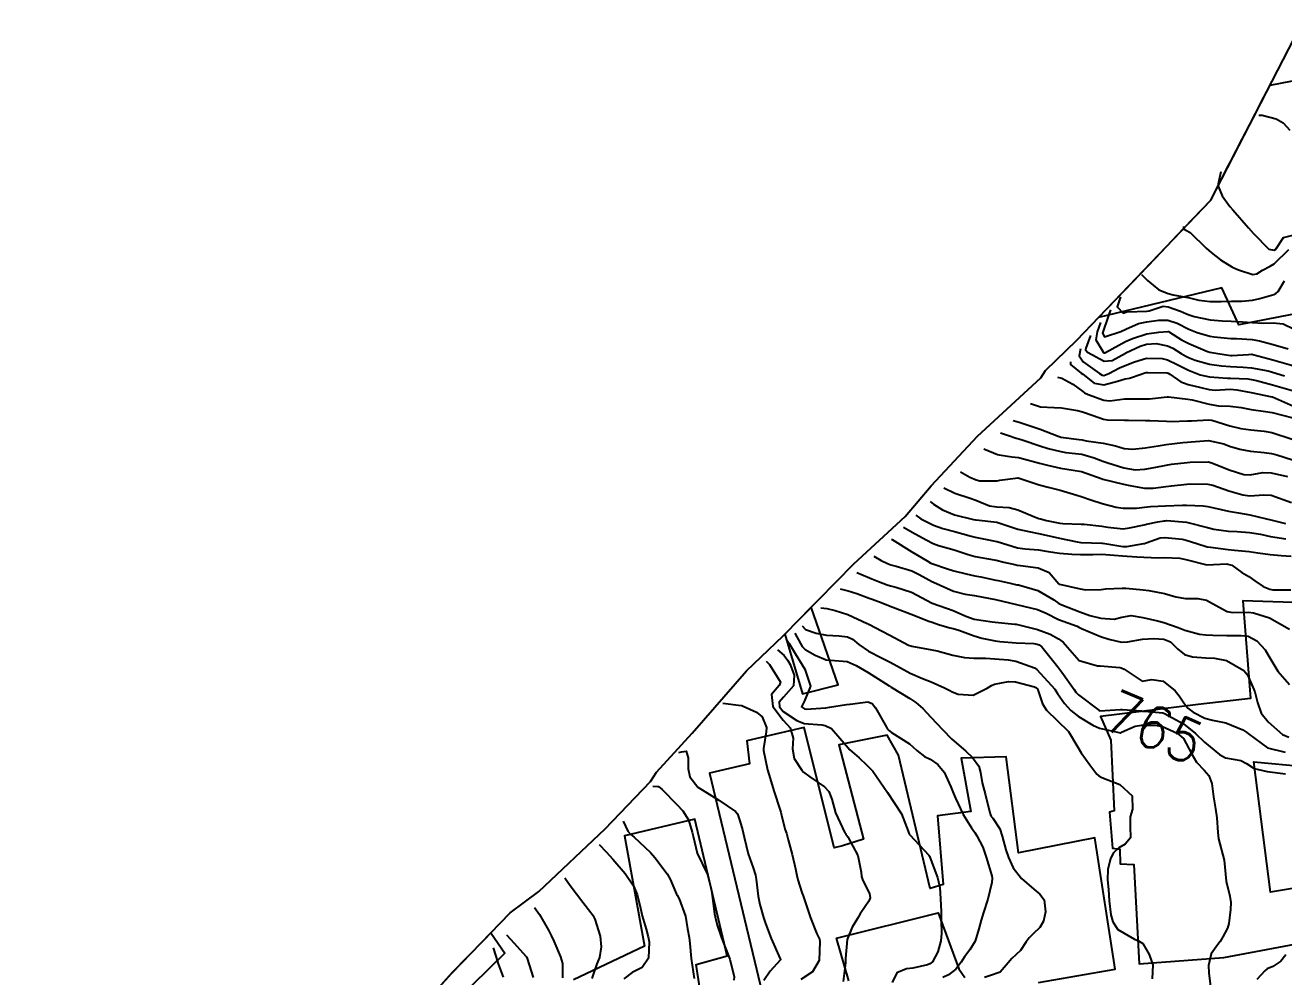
# Model space of a CAD drawing. Header units: metres. Extents: x 318500 to 325275, y 7408834 to 7428799.
# Drawn here: x 323016.6 to 323136.1, y 7419045.8 to 7419136.1 of the extents above; entities that cross this region are included whole.
import ezdxf
from ezdxf.enums import TextEntityAlignment as Align

# ---------------------------------------------------------------- set-up
doc = ezdxf.new("R2010")
doc.units = ezdxf.units.M
doc.header["$MEASUREMENT"] = 0
for name, color, linetype in [('Area', 45, 'Continuous'), ('Cotas', 45, 'Continuous'), ('Curvas de Nivel 1m', 11, 'Continuous'), ('Curvas de Nivel 5m', 15, 'Continuous'), ('Edificações', 30, 'Continuous'), ('Vias Primárias', 230, 'Continuous'), ('Vias Secundárias', 230, 'Continuous')]:
    doc.layers.add(name, color=color, linetype=linetype)
doc.styles.add('Style-STANDARD', font='STANDARD.shx')

msp = doc.modelspace()

# ---------------------------------------------------------------- linework, layer by layer
at = {"layer": 'Area'}
msp.add_lwpolyline([(323048.93, 7419037.15), (323057.11, 7419046.15), (323062.65, 7419051.87), (323065.37, 7419053.9), (323071.64, 7419059.83), (323075.94, 7419064.32), (323076.51, 7419065.22), (323079.9, 7419068.91), (323085.07, 7419074.83), (323088.53, 7419078.14), (323095.25, 7419084.98), (323100.12, 7419089.46), (323102.58, 7419092.36), (323107, 7419097.07), (323113.01, 7419102.61), (323113.43, 7419103.3), (323116.42, 7419106.18), (323129.12, 7419119.46), (323145.53, 7419151.27)], dxfattribs=at)
at = {"layer": 'Curvas de Nivel 1m', "flags": 128}
for points, elevation in [([(323133.67, 7419127.53), (323134.01, 7419127.51), (323135.32, 7419127.17), (323135.99, 7419126.8), (323136.62, 7419126.1)], 742), ([(323130.08, 7419122.13), (323129.82, 7419121), (323129.84, 7419120.79), (323129.99, 7419120.4), (323130.21, 7419119.87), (323130.93, 7419118.86), (323131.21, 7419118.53), (323132.71, 7419116.84), (323133.17, 7419116.3), (323134.62, 7419114.82), (323135.15, 7419114.7), (323135.29, 7419114.81), (323136.04, 7419115.92), (323137.17, 7419116.21)], 743), ([(323126.53, 7419116.96), (323126.53, 7419116.73), (323126.83, 7419116.57), (323127.17, 7419116.39), (323128.69, 7419114.89), (323129.15, 7419114.49), (323130.06, 7419113.8), (323131.13, 7419113.15), (323131.32, 7419113.05), (323131.74, 7419112.85), (323133.12, 7419112.41), (323133.49, 7419112.46), (323134.04, 7419112.82), (323134.75, 7419113.19), (323135.14, 7419113.42), (323136.54, 7419114.79)], 744), ([(323120.57, 7419110.3), (323120.49, 7419110.11), (323120.25, 7419109.35), (323120.81, 7419108.73), (323121.07, 7419108.83), (323121.19, 7419108.86), (323123.07, 7419108.93), (323123.29, 7419108.97), (323124.62, 7419109.4), (323125.08, 7419109.34), (323126.24, 7419108.92), (323126.83, 7419108.68), (323127.07, 7419108.58), (323127.55, 7419108.42), (323129.06, 7419108.11), (323130.2, 7419108.02), (323131.06, 7419107.98), (323132.15, 7419107.93), (323133.06, 7419107.86), (323134.09, 7419107.79), (323135.06, 7419107.83), (323136, 7419107.73), (323137.05, 7419107.23)], 746), ([(323119.62, 7419109.07), (323119.41, 7419108.53), (323118.85, 7419106.83), (323119.04, 7419106.5), (323120.6, 7419107), (323121.05, 7419107.23), (323122.27, 7419107.77), (323123.06, 7419107.93), (323124.19, 7419108.08), (323125.06, 7419108.08), (323125.93, 7419107.8), (323127.05, 7419107.21), (323127.82, 7419106.9), (323129.05, 7419106.56), (323129.45, 7419106.48), (323131.04, 7419106.34), (323131.56, 7419106.33), (323133.04, 7419106.25), (323133.75, 7419106.11), (323135.03, 7419105.76), (323136.46, 7419105.35)], 747), ([(323118.67, 7419107.84), (323118.34, 7419106.97), (323118.21, 7419106.21), (323118.93, 7419105.02), (323119.02, 7419104.97), (323119.06, 7419104.98), (323119.13, 7419105.02), (323121.04, 7419106.04), (323121.69, 7419106.34), (323123.05, 7419106.77), (323124.19, 7419106.95), (323125.05, 7419107.01), (323125.11, 7419107), (323125.21, 7419106.94), (323126.34, 7419106.22), (323127.03, 7419105.85), (323128.82, 7419105.1), (323129.02, 7419105.03), (323129.97, 7419104.88), (323131.02, 7419104.74), (323131.14, 7419104.73), (323132.69, 7419104.83), (323132.99, 7419104.86), (323133.02, 7419104.86), (323133.12, 7419104.83), (323135.01, 7419104.31), (323135.68, 7419104.13), (323137, 7419103.74)], 748), ([(323117.72, 7419106.61), (323117.28, 7419105.42), (323117.25, 7419105.27), (323117.41, 7419105.04), (323119.01, 7419104.18), (323119.76, 7419104.26), (323121.02, 7419104.96), (323121.04, 7419104.97), (323121.07, 7419104.99), (323122.41, 7419105.6), (323123.03, 7419105.79), (323123.93, 7419105.86), (323125.03, 7419105.65), (323125.51, 7419105.42), (323126.31, 7419104.92), (323126.75, 7419104.65), (323127.01, 7419104.52), (323127.63, 7419104.29), (323129.01, 7419103.89), (323130.13, 7419103.75), (323131, 7419103.69), (323132.21, 7419103.63), (323133, 7419103.57), (323134.56, 7419103.26), (323134.99, 7419103.13), (323136.13, 7419102.79)], 749), ([(323115.82, 7419104.14), (323115.81, 7419103.87), (323116.84, 7419103.05), (323116.99, 7419102.94), (323118.05, 7419102.11), (323118.98, 7419101.93), (323120.27, 7419102.29), (323120.99, 7419102.5), (323121.4, 7419102.58), (323122.53, 7419102.97), (323122.88, 7419103.08), (323122.99, 7419103.11), (323123.14, 7419103.11), (323124.99, 7419103.07), (323125.09, 7419103.04), (323125.25, 7419102.94), (323126.29, 7419102.22), (323126.98, 7419101.99), (323128.18, 7419101.7), (323128.98, 7419101.49), (323129.54, 7419101.45), (323130.98, 7419101.52), (323131.61, 7419101.48), (323132.97, 7419101.23), (323134.92, 7419100.81), (323134.97, 7419100.8), (323134.99, 7419100.79), (323136.96, 7419099.91)], 751), ([(323114.59, 7419102.68), (323114.99, 7419102.59), (323116.04, 7419102), (323116.97, 7419101.3), (323117.13, 7419101.2), (323117.49, 7419101.04), (323118.96, 7419100.49), (323119.55, 7419100.43), (323120.96, 7419100.61), (323121.32, 7419100.63), (323122.96, 7419100.61), (323123.31, 7419100.62), (323124.97, 7419100.79), (323125.12, 7419100.79), (323126.96, 7419100.57), (323127.36, 7419100.51), (323128.96, 7419100.12), (323129.87, 7419099.96), (323130.96, 7419099.92), (323132.01, 7419099.78), (323132.95, 7419099.6), (323134.33, 7419099.43), (323134.95, 7419099.32), (323136.92, 7419098.8)], 752), ([(323112.01, 7419100.16), (323112.95, 7419099.86), (323114.26, 7419099.78), (323114.95, 7419099.75), (323116.49, 7419099.51), (323116.95, 7419099.39), (323117.97, 7419099.03), (323118.94, 7419098.7), (323119.32, 7419098.63), (323120.93, 7419098.6), (323121.33, 7419098.59), (323122.93, 7419098.56), (323123.34, 7419098.56), (323124.93, 7419098.49), (323125.38, 7419098.48), (323126.93, 7419098.52), (323127.3, 7419098.54), (323128.94, 7419098.63), (323129.24, 7419098.58), (323130.93, 7419098.05), (323131.97, 7419097.8), (323132.92, 7419097.66), (323134.19, 7419097.55), (323134.92, 7419097.42), (323136.86, 7419096.78)], 753), ([(323110.37, 7419098.57), (323110.93, 7419098.39), (323111.99, 7419098.04), (323112.92, 7419097.73), (323114.65, 7419097.07), (323114.84, 7419097.01), (323114.91, 7419096.99), (323116.63, 7419096.77), (323116.91, 7419096.72), (323117.31, 7419096.63), (323118.9, 7419096.4), (323120.07, 7419096.17), (323120.9, 7419095.91), (323121.74, 7419095.83), (323122.9, 7419095.98), (323124.13, 7419096.17), (323124.9, 7419096.29), (323126.46, 7419096.47), (323126.91, 7419096.51), (323127.26, 7419096.55), (323128.91, 7419096.65), (323130.37, 7419096.34), (323130.9, 7419096.14), (323131.89, 7419095.84), (323132.9, 7419095.66), (323134.18, 7419095.53), (323134.9, 7419095.42), (323135.38, 7419095.29), (323136.89, 7419094.83)], 754), ([(323107.59, 7419095.86), (323108.89, 7419095.35), (323109.05, 7419095.31), (323110.25, 7419095.13), (323110.89, 7419095.04), (323110.99, 7419095.02), (323112.88, 7419094.52), (323113.64, 7419094.33), (323114.87, 7419094.04), (323116.06, 7419093.86), (323116.87, 7419093.71), (323118.81, 7419093.02), (323118.86, 7419093), (323118.89, 7419092.99), (323120.85, 7419092.51), (323121.44, 7419092.39), (323122.85, 7419092.15), (323123.67, 7419092.13), (323124.85, 7419092.29), (323125.41, 7419092.37), (323126.85, 7419092.52), (323127.22, 7419092.54), (323128.85, 7419092.52), (323129.32, 7419092.42), (323130.85, 7419091.9), (323132.17, 7419091.51), (323132.84, 7419091.42), (323134.15, 7419091.5), (323134.84, 7419091.48), (323136.77, 7419090.78)], 756), ([(323105.36, 7419093.69), (323106.27, 7419093.19), (323106.86, 7419092.93), (323107.2, 7419092.83), (323108.86, 7419092.85), (323109.12, 7419092.89), (323110.86, 7419093.12), (323112.85, 7419092.45), (323113.69, 7419092.24), (323114.84, 7419091.94), (323116.4, 7419091.48), (323116.83, 7419091.35), (323117.73, 7419091.03), (323118.83, 7419090.68), (323120.16, 7419090.34), (323120.82, 7419090.25), (323122.09, 7419090.24), (323122.82, 7419090.33), (323123.39, 7419090.39), (323124.83, 7419090.47), (323126.44, 7419090.53), (323126.83, 7419090.53), (323128.41, 7419090.47), (323128.83, 7419090.42), (323129.41, 7419090.29), (323130.82, 7419089.97), (323131.77, 7419089.79), (323132.82, 7419089.6), (323134.41, 7419089.22), (323134.81, 7419089.13), (323135.08, 7419089.07), (323136.22, 7419088.79)], 757), ([(323103.8, 7419092.17), (323104.84, 7419091.66), (323106.29, 7419091.19), (323106.83, 7419090.99), (323108.13, 7419090.46), (323108.82, 7419090.36), (323110, 7419090.31), (323110.82, 7419090.09), (323112.56, 7419089.36), (323112.81, 7419089.28), (323112.96, 7419089.25), (323113.54, 7419089.09), (323114.81, 7419088.82), (323115.08, 7419088.79), (323116.81, 7419088.73), (323117.12, 7419088.72), (323118.8, 7419088.55), (323119.36, 7419088.46), (323120.8, 7419088.3), (323121.41, 7419088.37), (323122.81, 7419088.68), (323123.04, 7419088.73), (323124.11, 7419088.95), (323124.7, 7419089.06), (323124.81, 7419089.06), (323124.94, 7419089.07), (323126.81, 7419088.91), (323128.8, 7419088.4), (323129.4, 7419088.27), (323130.8, 7419088.08), (323131.62, 7419088.02), (323132.8, 7419087.95), (323133.83, 7419087.78), (323134.79, 7419087.57), (323136.25, 7419087.33)], 758), ([(323102.48, 7419090.89), (323102.82, 7419090.62), (323103.68, 7419090.08), (323104.81, 7419089.61), (323106.62, 7419089.18), (323106.81, 7419089.15), (323106.85, 7419089.14), (323108.81, 7419088.92), (323109.12, 7419088.83), (323110.8, 7419088.26), (323111.87, 7419088.03), (323112.79, 7419087.85), (323114.37, 7419087.49), (323114.78, 7419087.4), (323116.46, 7419087.04), (323116.78, 7419086.99), (323116.84, 7419086.98), (323118.78, 7419086.93), (323118.87, 7419086.92), (323120.77, 7419086.61), (323121.16, 7419086.6), (323122.78, 7419086.9), (323122.83, 7419086.91), (323122.98, 7419086.96), (323124.31, 7419087.42), (323124.79, 7419087.48), (323126.4, 7419087.3), (323126.78, 7419087.22), (323127.81, 7419086.89), (323128.78, 7419086.59), (323129.11, 7419086.54), (323130.77, 7419086.33), (323131.36, 7419086.27), (323132.77, 7419086.13), (323133.58, 7419086), (323134.77, 7419085.84), (323135.79, 7419085.77), (323136.76, 7419085.7)], 759), ([(323099.96, 7419088.43), (323100.79, 7419087.97), (323102.12, 7419087.24), (323102.78, 7419086.9), (323103.28, 7419086.72), (323104.77, 7419086.29), (323106.11, 7419085.84), (323106.76, 7419085.65), (323108.56, 7419085.35), (323108.75, 7419085.31), (323109.48, 7419085.14), (323110.52, 7419084.89), (323110.75, 7419084.85), (323111.06, 7419084.8), (323112.74, 7419084.58), (323113.8, 7419084.15), (323114.71, 7419083.07), (323114.73, 7419083.05), (323114.76, 7419083.04), (323116.72, 7419082.59), (323117.26, 7419082.5), (323118.72, 7419082.52), (323119.16, 7419082.58), (323120.73, 7419082.67), (323121.06, 7419082.65), (323122.72, 7419082.51), (323123.24, 7419082.44), (323124.72, 7419082.14), (323125.8, 7419081.84), (323126.71, 7419081.67), (323127.91, 7419081.69), (323128.71, 7419081.53), (323129.91, 7419080.87), (323130.69, 7419080.44), (323131.19, 7419080.36), (323132.69, 7419080.38), (323133.19, 7419080.33), (323134.69, 7419079.85), (323136.6, 7419078.78)], 761), ([(323098.83, 7419087.32), (323098.9, 7419087.28), (323100.76, 7419086.11), (323102.21, 7419085.24), (323102.56, 7419085.04), (323102.75, 7419084.97), (323104.06, 7419084.53), (323104.74, 7419084.29), (323105.91, 7419084.01), (323106.74, 7419083.84), (323107.29, 7419083.72), (323108.73, 7419083.43), (323108.96, 7419083.38), (323110.1, 7419083.13), (323110.73, 7419082.99), (323110.88, 7419082.96), (323112.72, 7419082.44), (323114.22, 7419081.56), (323114.7, 7419081.22), (323115, 7419081.07), (323116.69, 7419080.4), (323117.65, 7419080.06), (323118.68, 7419079.81), (323119.97, 7419079.71), (323120.68, 7419079.91), (323121.58, 7419080.08), (323122.68, 7419079.88), (323124.06, 7419079.56), (323124.68, 7419079.39), (323126.03, 7419078.92), (323126.49, 7419078.73), (323126.67, 7419078.66), (323128.06, 7419078.29), (323128.66, 7419078.23), (323129.32, 7419078.21), (323130.66, 7419078.18), (323132, 7419078.18), (323132.66, 7419078.1), (323133.51, 7419077.67), (323134.27, 7419076.81), (323134.64, 7419076.2), (323135.48, 7419074.79), (323136.6, 7419073.51)], 762), ([(323097.16, 7419085.7), (323097.85, 7419085.29), (323098.45, 7419084.99), (323098.75, 7419084.88), (323099.26, 7419084.76), (323100.74, 7419084.29), (323101.46, 7419083.97), (323102.73, 7419083.27), (323102.75, 7419083.25), (323102.81, 7419083.23), (323104.72, 7419082.39), (323105.82, 7419082.08), (323106.71, 7419081.95), (323108.18, 7419081.69), (323108.71, 7419081.57), (323110.7, 7419081.12), (323112.69, 7419080.63), (323113.49, 7419080.28), (323114.68, 7419079.69), (323116.43, 7419079.04), (323116.6, 7419078.97), (323116.67, 7419078.93), (323116.87, 7419078.84), (323118.66, 7419078.08), (323119.46, 7419077.81), (323120.66, 7419077.55), (323121.23, 7419077.56), (323122.66, 7419077.81), (323123.72, 7419077.89), (323124.66, 7419077.81), (323125.29, 7419077.57), (323125.98, 7419076.92), (323126.64, 7419076.37), (323127.39, 7419076.15), (323128.64, 7419076.05), (323129.49, 7419076.02), (323130.63, 7419075.81), (323132.27, 7419074.84), (323132.61, 7419074.44), (323133.3, 7419072.82), (323133.56, 7419071.8), (323133.92, 7419070.81), (323134.56, 7419069.99), (323135.94, 7419068.79), (323136.54, 7419068.54)], 763), ([(323095.54, 7419084.14), (323096.73, 7419083.65), (323096.97, 7419083.55), (323097.6, 7419083.3), (323098.43, 7419082.99), (323098.72, 7419082.89), (323099.25, 7419082.75), (323100.72, 7419082.29), (323102.7, 7419081.23), (323104.69, 7419080.54), (323105.87, 7419080), (323106.68, 7419079.71), (323108.37, 7419079.46), (323108.67, 7419079.42), (323110.54, 7419079.25), (323110.67, 7419079.23), (323111.16, 7419079.12), (323112.67, 7419078.75), (323113.87, 7419078.29), (323114.66, 7419077.85), (323115.12, 7419077.53), (323115.52, 7419077.06), (323116.63, 7419075.8), (323118.37, 7419075.28), (323118.62, 7419075.28), (323120.48, 7419075.13), (323120.62, 7419075.1), (323120.91, 7419074.99), (323122.6, 7419073.85), (323123.54, 7419074.01), (323124.6, 7419073.85), (323125.75, 7419072.92), (323126.13, 7419072.46), (323126.58, 7419071.78), (323126.95, 7419071.28), (323127.44, 7419070.9), (323128.56, 7419070.32), (323129.3, 7419070.13), (323130.56, 7419069.89), (323132.16, 7419069.22), (323132.54, 7419068.97), (323132.7, 7419068.83), (323134.52, 7419067.53), (323136.18, 7419067.12)], 764), ([(323092.11, 7419080.79), (323092.69, 7419080.72), (323093.49, 7419080.55), (323094.68, 7419080.16), (323096.53, 7419079.31), (323096.62, 7419079.26), (323096.67, 7419079.23), (323097.95, 7419078.58), (323098.66, 7419078.19), (323100.45, 7419077.26), (323100.65, 7419077.18), (323100.76, 7419077.15), (323102.64, 7419076.82), (323103.17, 7419076.7), (323104.64, 7419076.31), (323105.75, 7419076.07), (323106.63, 7419076.02), (323107.77, 7419076.03), (323108.63, 7419075.96), (323109.9, 7419075.86), (323110.63, 7419075.74), (323112.41, 7419075.1), (323112.62, 7419074.95), (323114.32, 7419073.07), (323114.43, 7419072.92), (323114.59, 7419072.68), (323115.24, 7419071.73), (323115.84, 7419071.05), (323116.56, 7419070.48), (323117.92, 7419069.65), (323118.55, 7419069.39), (323120.26, 7419068.99), (323120.54, 7419068.93), (323120.59, 7419068.94), (323120.66, 7419068.99), (323121.95, 7419069.57), (323122.55, 7419069.65), (323123.84, 7419069.65), (323124.55, 7419069.53), (323125.95, 7419068.92), (323126.53, 7419068.39), (323127.34, 7419066.9), (323127.77, 7419066.16), (323128.5, 7419065.39), (323128.95, 7419064.88), (323129.21, 7419064.14), (323129.38, 7419062.87), (323129.57, 7419061.74), (323129.69, 7419060.87), (323129.79, 7419059.5), (323129.87, 7419058.87), (323130.38, 7419056.86), (323130.6, 7419054.86), (323130.94, 7419053.45), (323131.03, 7419052.85), (323130.99, 7419052.17), (323130.84, 7419050.85), (323130.72, 7419050.42), (323130.28, 7419049.6), (323130, 7419049.14), (323129.78, 7419048.86), (323129.16, 7419047.97), (323128.9, 7419046.87), (323128.94, 7419046.17), (323129.09, 7419044.87)], 766), ([(323089.64, 7419078.39), (323090.2, 7419077.4), (323090.36, 7419077.12), (323090.63, 7419076.85), (323091.58, 7419076.32), (323092.63, 7419075.87), (323094.23, 7419075.74), (323094.63, 7419075.7), (323095.47, 7419075.33), (323096.61, 7419074.65), (323098.26, 7419073.62), (323098.59, 7419073.41), (323098.8, 7419073.28), (323100.58, 7419072.19), (323101.14, 7419071.82), (323101.8, 7419071.24), (323102.56, 7419070.42), (323103.69, 7419069.21), (323104.53, 7419068.38), (323105.88, 7419067.19), (323106.5, 7419066.61), (323107.1, 7419065.77), (323107.26, 7419065.17), (323107.44, 7419064.2), (323107.71, 7419063.16), (323108.11, 7419061.48), (323108.21, 7419061.15), (323108.29, 7419061.01), (323108.43, 7419060.83), (323109.12, 7419059.84), (323109.33, 7419059.14), (323109.69, 7419057.83), (323109.94, 7419057.13), (323110.37, 7419056.14), (323111.16, 7419055.11), (323112.34, 7419054.11), (323112.89, 7419053.65), (323113.3, 7419053.09), (323113.44, 7419051.96), (323113.25, 7419051.09), (323112.89, 7419050.49), (323112.28, 7419049.89), (323111.88, 7419049.5), (323111.61, 7419049.11), (323111.07, 7419048.3), (323110.25, 7419047.53), (323109.9, 7419047.13), (323109.13, 7419046.24), (323108.23, 7419045.91), (323107.65, 7419045.74)], 768), ([(323090.36, 7419079.09), (323090.66, 7419078.75), (323091.68, 7419078.4), (323092.66, 7419078.21), (323093.85, 7419078.15), (323094.66, 7419078.04), (323095.14, 7419077.81), (323095.74, 7419077.32), (323096.64, 7419076.69), (323097.88, 7419076.04), (323098.63, 7419075.68), (323099.39, 7419075.27), (323100.61, 7419074.59), (323101.76, 7419074.08), (323102.6, 7419073.77), (323103.87, 7419073.21), (323104.35, 7419072.96), (323104.59, 7419072.84), (323105.16, 7419072.62), (323106.58, 7419072.52), (323107.89, 7419073.16), (323108.32, 7419073.43), (323108.6, 7419073.54), (323109.92, 7419073.82), (323110.6, 7419073.79), (323112.39, 7419073.31), (323112.59, 7419073.2), (323112.67, 7419073.1), (323113.17, 7419071.69), (323113.55, 7419071.09), (323114.56, 7419070.1), (323115.61, 7419069.05), (323116.52, 7419067.58), (323116.81, 7419067.04), (323117.64, 7419065.89), (323118.32, 7419065.02), (323118.49, 7419064.86), (323118.79, 7419064.71), (323120.48, 7419064.03), (323121.67, 7419062.97), (323121.7, 7419061.71), (323121.49, 7419060.97), (323121.49, 7419060.05), (323121.51, 7419058.97), (323120.99, 7419058.39), (323120.4, 7419058.03), (323119.87, 7419057.52), (323119.62, 7419057), (323119.36, 7419056.01), (323119.33, 7419055.01), (323119.41, 7419054.07), (323119.48, 7419053), (323119.63, 7419051.68), (323119.82, 7419051), (323120.29, 7419050.28), (323121.87, 7419049.38), (323122.27, 7419049.22), (323122.67, 7419048.96), (323123.28, 7419047.93), (323123.63, 7419046.95), (323123.55, 7419045.62)], 767), ([(323088.93, 7419077.7), (323089.1, 7419077.41), (323089.69, 7419076.46), (323090.36, 7419075.39), (323090.61, 7419074.98), (323091.15, 7419073.38), (323090.58, 7419071.96), (323090.29, 7419071.39), (323090.57, 7419071.21), (323090.77, 7419071.18), (323092.57, 7419071.32), (323092.61, 7419071.32), (323092.94, 7419071.36), (323094.57, 7419071.61), (323094.89, 7419071.66), (323096.58, 7419071.87), (323096.98, 7419071.71), (323097.31, 7419071.3), (323098.34, 7419069.49), (323098.46, 7419069.28), (323098.54, 7419069.18), (323098.84, 7419068.97), (323100.52, 7419067.89), (323101.23, 7419067.25), (323101.95, 7419066.68), (323102.5, 7419066.43), (323103.23, 7419065.95), (323103.81, 7419065.21), (323104.47, 7419063.81), (323104.72, 7419063.2), (323104.9, 7419062.75), (323105.63, 7419061.19), (323106.42, 7419059.92), (323106.72, 7419059.48), (323106.92, 7419059.17), (323107.48, 7419058.08), (323107.81, 7419057.16), (323108.35, 7419055.38), (323108.37, 7419055.15), (323108.35, 7419054.75), (323107.96, 7419053.16), (323107.57, 7419051.9), (323107.35, 7419051.16), (323107.12, 7419050.34), (323106.76, 7419049.17), (323106.26, 7419048.36), (323105.74, 7419047.7), (323105.44, 7419047.19), (323104.92, 7419046.51), (323104.23, 7419045.99), (323103.71, 7419045.72)], 769), ([(323086.92, 7419075.74), (323087.25, 7419075.43), (323088.28, 7419073.74), (323088.16, 7419073.42), (323087.45, 7419072.56), (323087.57, 7419071.43), (323088.55, 7419070.13), (323089.2, 7419069.41), (323089.51, 7419068.42), (323089.42, 7419067.41), (323089.59, 7419066.49), (323090.31, 7419065.39), (323090.49, 7419065.2), (323091.08, 7419064.78), (323092.47, 7419063.81), (323092.87, 7419063.36), (323093.15, 7419062.65), (323093.5, 7419061.35), (323094.41, 7419059.46), (323094.45, 7419059.38), (323094.48, 7419059.34), (323094.67, 7419059.08), (323095.63, 7419057.32), (323095.96, 7419055.71), (323095.99, 7419055.32), (323096.07, 7419055.03), (323096.34, 7419054.49), (323096.73, 7419053.7), (323096.8, 7419053.3), (323096.67, 7419052.96), (323096.32, 7419052.48), (323095.84, 7419051.78), (323095.59, 7419051.32), (323095.09, 7419050.52), (323094.61, 7419049.33), (323094.46, 7419047.55), (323094.46, 7419047.34), (323094.45, 7419047.13), (323094.25, 7419045.34)], 771), ([(323082.81, 7419071.75), (323084.56, 7419071.54), (323084.62, 7419071.53), (323084.76, 7419071.47), (323086.02, 7419070.91), (323086.55, 7419070.46), (323086.96, 7419069.44), (323086.94, 7419069.03), (323086.68, 7419067.44), (323086.68, 7419067.26), (323087.07, 7419065.43), (323087.3, 7419064.61), (323087.65, 7419063.43), (323088.25, 7419061.6), (323088.31, 7419061.42), (323088.43, 7419060.97), (323088.75, 7419059.75), (323088.85, 7419059.41), (323089.02, 7419058.79), (323089.39, 7419057.4), (323089.71, 7419056.05), (323089.85, 7419055.4), (323089.95, 7419055), (323090.33, 7419053.79), (323090.43, 7419053.49), (323090.46, 7419053.39), (323090.53, 7419053.19), (323091.15, 7419051.38), (323091.75, 7419049.89), (323091.99, 7419049.36), (323092.04, 7419049.14), (323091.95, 7419047.36), (323091.34, 7419046.27), (323090.22, 7419045.56)], 772), ([(323078.66, 7419067.08), (323078.91, 7419067.15), (323079.34, 7419067.2), (323079.53, 7419066.57), (323079.52, 7419065.53), (323079.69, 7419064.75), (323080.46, 7419063.79), (323080.86, 7419063.52), (323082.45, 7419062.55), (323084.03, 7419061.48), (323084.21, 7419061.26), (323084.42, 7419060.58), (323084.68, 7419059.73), (323084.74, 7419059.47), (323084.83, 7419059.04), (323085.22, 7419057.46), (323085.69, 7419056.12), (323085.91, 7419055.45), (323085.97, 7419055.07), (323086.16, 7419053.44), (323086.32, 7419052.67), (323086.67, 7419051.44), (323086.86, 7419050.87), (323087.41, 7419049.43), (323088.25, 7419047.51), (323088.28, 7419047.45), (323088.28, 7419047.42), (323088.27, 7419047.4), (323088.25, 7419047.38), (323087.32, 7419046.34), (323086.7, 7419045.44)], 773), ([(323076.19, 7419063.88), (323076.64, 7419063.84), (323076.73, 7419063.84), (323077.06, 7419063.57), (323078.44, 7419062.14), (323079.01, 7419061.54), (323079.57, 7419060.68), (323079.92, 7419059.53), (323080.01, 7419059.13), (323080.38, 7419057.52), (323081.37, 7419055.51), (323081.71, 7419054.13), (323081.81, 7419053.51), (323082.04, 7419051.76), (323082.09, 7419051.5), (323082.29, 7419050.69), (323082.68, 7419049.49), (323083.14, 7419048.36), (323083.47, 7419047.48), (323083.88, 7419045.81), (323083.86, 7419045.47)], 774), ([(323071.09, 7419058.35), (323071.75, 7419057.64), (323072.37, 7419056.96), (323073.54, 7419055.61), (323074.33, 7419054.42), (323074.68, 7419053.6), (323075.01, 7419052.3), (323075.18, 7419051.59), (323075.55, 7419050.31), (323075.74, 7419049.58), (323075.82, 7419049.13), (323075.78, 7419047.58), (323075.15, 7419046.67), (323074.23, 7419046.2), (323073.41, 7419045.61)], 776), ([(323067.83, 7419055.18), (323068.33, 7419054.47), (323068.92, 7419053.67), (323069.54, 7419052.89), (323070.3, 7419051.9), (323070.48, 7419051.65), (323070.67, 7419051.27), (323071.17, 7419049.64), (323071.27, 7419048.63), (323071.11, 7419047.64), (323070.86, 7419047.02), (323070.38, 7419045.65)], 777), ([(323064.96, 7419052.37), (323065.41, 7419051.72), (323066.28, 7419050.22), (323066.54, 7419049.71), (323066.78, 7419049.18), (323067.43, 7419047.69), (323067.59, 7419047.05), (323067.59, 7419045.69)], 778), ([(323062.3, 7419049.79), (323062.32, 7419049.76), (323062.98, 7419049.03), (323064.16, 7419047.73), (323064.19, 7419047.68), (323064.24, 7419047.54), (323064.81, 7419045.72)], 779)]:
    msp.add_lwpolyline(points, dxfattribs=dict(at, elevation=elevation))
at = {"layer": 'Curvas de Nivel 5m', "flags": 128}
for points, elevation in [([(323122.56, 7419112.42), (323123.11, 7419111.85), (323124.21, 7419110.95), (323125.09, 7419110.6), (323125.54, 7419110.48), (323127.09, 7419110.18), (323128, 7419109.98), (323129.08, 7419109.84), (323130.1, 7419109.86), (323131.09, 7419109.88), (323132.06, 7419109.88), (323133.09, 7419109.96), (323133.79, 7419110.12), (323135.1, 7419110.51), (323135.3, 7419110.6), (323135.51, 7419110.8), (323136.11, 7419111.8)], 745), ([(323116.77, 7419105.37), (323116.65, 7419104.69), (323117.01, 7419104.13), (323118.57, 7419103.03), (323118.82, 7419102.85), (323118.99, 7419102.83), (323119.46, 7419103.01), (323120.46, 7419103.54), (323121, 7419103.77), (323121.88, 7419104.11), (323123.01, 7419104.46), (323124.52, 7419104.45), (323125.01, 7419104.31), (323125.94, 7419103.87), (323127, 7419103.35), (323128.13, 7419102.9), (323128.99, 7419102.69), (323130.72, 7419102.59), (323130.99, 7419102.59), (323132.65, 7419102.5), (323132.99, 7419102.45), (323133.47, 7419102.34), (323134.98, 7419101.95), (323135.88, 7419101.7), (323136.98, 7419101.38)], 750), ([(323109.16, 7419097.4), (323109.94, 7419097.13), (323110.66, 7419096.88), (323110.91, 7419096.81), (323111.33, 7419096.69), (323112.9, 7419096.15), (323113.7, 7419095.89), (323114.9, 7419095.61), (323115.38, 7419095.54), (323116.89, 7419095.37), (323118.05, 7419095.03), (323118.89, 7419094.7), (323119.36, 7419094.54), (323120.88, 7419094.08), (323121.96, 7419093.89), (323122.87, 7419093.93), (323123.74, 7419094.09), (323124.88, 7419094.34), (323125.39, 7419094.43), (323126.89, 7419094.59), (323127.18, 7419094.61), (323128.89, 7419094.63), (323129.22, 7419094.55), (323130.88, 7419093.87), (323132.27, 7419093.44), (323132.87, 7419093.41), (323134.07, 7419093.62), (323134.87, 7419093.61), (323136.39, 7419093.26)], 755), ([(323101.14, 7419089.59), (323101.61, 7419089.25), (323102.8, 7419088.63), (323103.69, 7419088.33), (323104.79, 7419088.02), (323106.38, 7419087.59), (323106.78, 7419087.5), (323108.52, 7419087.15), (323108.78, 7419087.1), (323108.85, 7419087.08), (323110.77, 7419086.49), (323111.5, 7419086.38), (323112.77, 7419086.3), (323113.7, 7419086.15), (323114.76, 7419085.98), (323115.94, 7419085.87), (323116.76, 7419085.84), (323117.93, 7419085.86), (323118.76, 7419085.87), (323119.96, 7419085.8), (323120.76, 7419085.71), (323122.11, 7419085.62), (323122.76, 7419085.6), (323124.15, 7419085.55), (323124.76, 7419085.56), (323126.18, 7419085.5), (323126.76, 7419085.39), (323128.75, 7419084.88), (323130.65, 7419084.96), (323130.75, 7419084.95), (323131.13, 7419084.85), (323132.06, 7419084.16), (323132.74, 7419083.76), (323133.29, 7419083.37), (323134.09, 7419082.81), (323134.73, 7419082.55), (323135.02, 7419082.5), (323136.73, 7419082.5)], 760), ([(323093.94, 7419082.58), (323094.71, 7419082.42), (323095.54, 7419082.16), (323096.7, 7419081.71), (323097, 7419081.6), (323097.84, 7419081.29), (323098.7, 7419080.96), (323099.21, 7419080.76), (323100.68, 7419080.2), (323102.38, 7419079.53), (323102.67, 7419079.42), (323103.3, 7419079.22), (323104.36, 7419078.89), (323104.67, 7419078.82), (323105.2, 7419078.66), (323106.66, 7419078.13), (323107.41, 7419077.93), (323108.66, 7419077.65), (323109.1, 7419077.59), (323110.65, 7419077.49), (323112.34, 7419077.41), (323112.65, 7419077.36), (323112.84, 7419077.28), (323113.08, 7419077.09), (323114.62, 7419075.21), (323114.72, 7419075.07), (323114.98, 7419074.7), (323116.15, 7419073.05), (323116.33, 7419072.79), (323116.58, 7419072.53), (323118.5, 7419071.09), (323118.57, 7419071.05), (323118.59, 7419071.04), (323120.57, 7419071.15), (323120.73, 7419071.15), (323122.57, 7419071.01), (323122.61, 7419071), (323123.17, 7419070.95), (323124.57, 7419070.83), (323124.72, 7419070.78), (323126.55, 7419069.78), (323127.67, 7419068.89), (323128.53, 7419068.06), (323129.94, 7419066.87), (323130.51, 7419066.58), (323131.98, 7419066.31), (323132.5, 7419066.04), (323133.24, 7419065.57), (323134.49, 7419065.26), (323136.22, 7419065.05)], 765), ([(323088, 7419076.8), (323088.63, 7419076.26), (323089, 7419075.79), (323089.2, 7419075.41), (323089.59, 7419074.42), (323089.53, 7419073.41), (323088.58, 7419072.31), (323088.15, 7419071.85), (323088.19, 7419071.42), (323088.56, 7419070.96), (323089.85, 7419070.1), (323090.55, 7419069.83), (323092.22, 7419069.69), (323092.54, 7419069.64), (323093.14, 7419069.35), (323094.52, 7419067.73), (323094.88, 7419067.33), (323095.77, 7419066.58), (323096.5, 7419065.87), (323096.78, 7419065.59), (323097.05, 7419065.3), (323098.46, 7419063.28), (323099.78, 7419061.27), (323100.41, 7419059.6), (323100.5, 7419059.34), (323100.55, 7419059.26), (323102.38, 7419057.33), (323102.43, 7419057.23), (323102.47, 7419057.14), (323103.19, 7419055.22), (323103.4, 7419054.28), (323103.48, 7419053.21), (323103.53, 7419052), (323103.55, 7419051.21), (323103.58, 7419049.91), (323103.52, 7419049.21), (323103.21, 7419048.17), (323102.72, 7419047.22), (323102.45, 7419047.03), (323102.25, 7419046.95), (323100.86, 7419046.63), (323100.24, 7419046.55), (323099.33, 7419046.17), (323098.88, 7419045.27)], 770), ([(323073.36, 7419060.56), (323073.79, 7419059.61), (323074.09, 7419059.29), (323074.39, 7419059.04), (323075.94, 7419057.58), (323076.37, 7419057.12), (323077.54, 7419055.56), (323077.83, 7419055.05), (323078.33, 7419053.87), (323078.43, 7419053.65), (323078.48, 7419053.55), (323078.69, 7419053.18), (323079.29, 7419051.54), (323079.48, 7419050.34), (323079.61, 7419049.53), (323079.69, 7419048.95), (323079.83, 7419047.53), (323080.09, 7419045.65)], 775), ([(323061.01, 7419048.54), (323061.28, 7419047.77), (323061.5, 7419047.04), (323061.97, 7419045.76)], 780), ([(323136.26, 7419047.88), (323135.77, 7419047.27), (323135.02, 7419046.79), (323134.49, 7419046.56), (323134.24, 7419046.38), (323133.48, 7419045.56)], 765)]:
    msp.add_lwpolyline(points, dxfattribs=dict(at, elevation=elevation))
at = {"layer": 'Edificações'}
for points in [[(323139.24, 7419109.1), (323131.8, 7419107.64), (323130.17, 7419111.13), (323118.46, 7419108.32), (323120.99, 7419110.96), (323123.84, 7419113.93), (323126.57, 7419116.79), (323129.12, 7419119.46), (323130.82, 7419122.76), (323130.99, 7419123.09), (323132.11, 7419125.25), (323133.14, 7419127.24), (323134.16, 7419129.24), (323134.75, 7419130.37), (323134.75, 7419130.37), (323142.93, 7419131.96)], [(323112.79, 7419045.26), (323120.05, 7419046.51), (323118.12, 7419058.97), (323110.88, 7419057.56), (323109.72, 7419066.67), (323105.44, 7419066.54), (323106.34, 7419061.49), (323103.19, 7419061.06), (323103.74, 7419054.57), (323102.49, 7419054.18), (323099.5, 7419066.82), (323098.42, 7419068.72), (323093.84, 7419067.81), (323096.17, 7419058.86), (323094.18, 7419058.21), (323093.4, 7419058.04), (323090.55, 7419069.44), (323085.1, 7419068.19), (323085.36, 7419065.99), (323081.55, 7419065.12), (323086.74, 7419043.49)], [(323080.99, 7419042.47), (323080.3, 7419046.97), (323083.23, 7419047.79), (323080.16, 7419060.74), (323073.5, 7419059.16), (323075.39, 7419048.7), (323068.64, 7419045.51)], [(323094.78, 7419045.43), (323093.62, 7419049.46), (323103.27, 7419051.87), (323103.27, 7419051.87), (323105.22, 7419046.56), (323105.78, 7419045.74)]]:
    msp.add_lwpolyline(points, dxfattribs=at)
for points in [[(323091.21, 7419080.87), (323088.7, 7419078.31), (323090.39, 7419072.65), (323093.75, 7419073.48), (323091.21, 7419080.87)], [(323143.61, 7419081.07), (323132.16, 7419081.46), (323132.88, 7419072.19), (323127.93, 7419071.62), (323118.66, 7419070.49), (323119.63, 7419068.24), (323119.97, 7419061.54), (323119.5, 7419061.41), (323119.79, 7419058.01), (323120.5, 7419057.9), (323120.52, 7419056.5), (323121.82, 7419056.45), (323122.32, 7419047.04), (323130.37, 7419047.63), (323139.14, 7419049.27), (323138.96, 7419054.52), (323134.78, 7419053.84), (323133.21, 7419066.2), (323137.98, 7419065.73), (323137.21, 7419071.74), (323144.37, 7419072.18), (323143.61, 7419081.07)], [(323060.8, 7419049.96), (323062.13, 7419048.05), (323056, 7419042.05), (323052.54, 7419038.84), (323048.93, 7419037.15), (323050.73, 7419039.13), (323052.21, 7419040.76), (323053.22, 7419041.87), (323054.36, 7419043.13), (323055.51, 7419044.4), (323057.18, 7419046.23), (323058.6, 7419047.7), (323060.23, 7419049.37), (323060.8, 7419049.96)]]:
    msp.add_lwpolyline(points, close=True, dxfattribs=at)
at = {"layer": 'Vias Primárias'}
for points in [[(323715.64, 7420145.55, 0), (323709.04, 7420132.94)], [(323831.09, 7420001.79, 0), (323833.84, 7420008.44, 0.220888)]]:
    msp.add_lwpolyline(points, format="xyb", dxfattribs=at)
at = {"layer": 'Vias Secundárias'}
msp.add_lwpolyline([(323053.03, 7418996.93), (323057.51, 7418999.35), (323058.9, 7419000), (323069.05, 7419004.64), (323077.81, 7419012.3), (323086.31, 7419022.51), (323092.94, 7419028.83, -0.128415), (323105.77, 7419035.94, 0), (323119.35, 7419039.41, -0.031689), (323136.53, 7419042.66)], format="xyb", dxfattribs=at)

# ---------------------------------------------------------------- texts
at = {"layer": 'Cotas', "style": 'Style-STANDARD'}
msp.add_text('765', height=4, rotation=337.2873, dxfattribs=at).set_placement((323123.78, 7419069.47, 765), align=Align.MIDDLE_CENTER)

doc.saveas('drawing.dxf')
